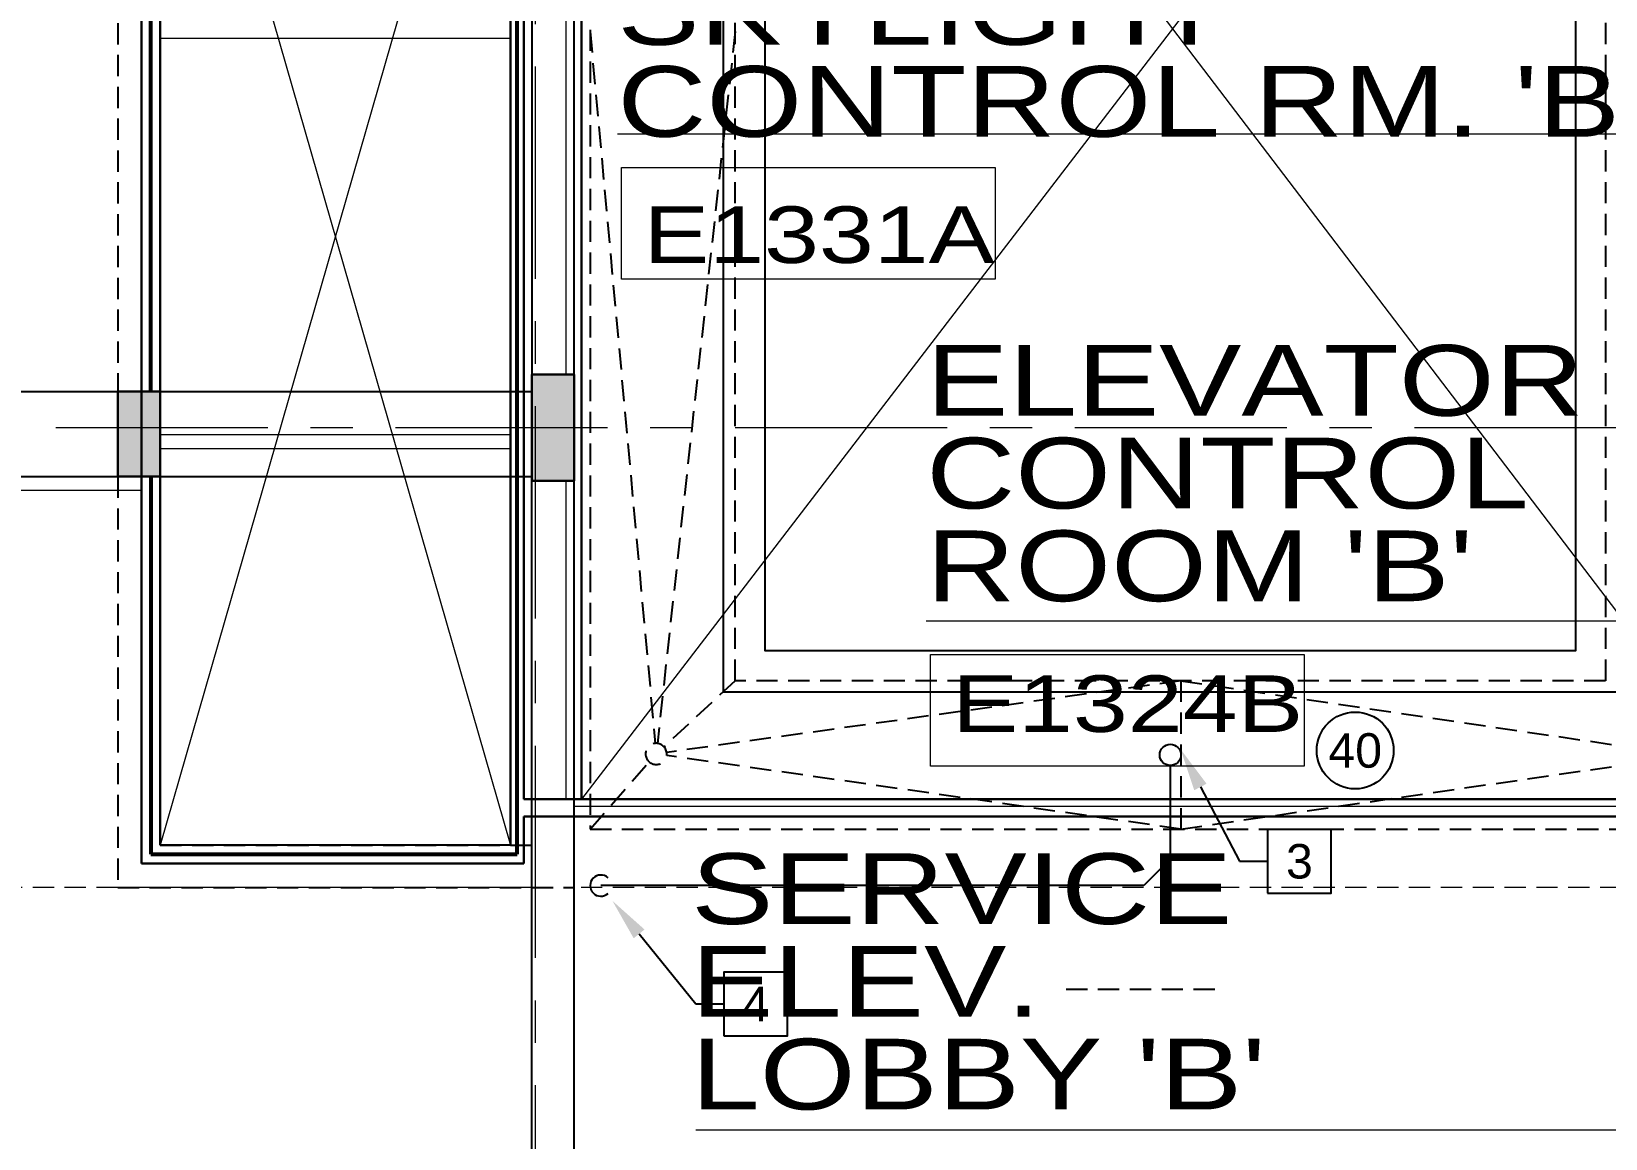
# Model space of a CAD drawing. Header units: inches. Extents: x -26500 to -19489, y -3216 to 2257.
# Drawn here: x -22643.4 to -22198.5, y 466.2 to 779.2 of the extents above; entities that cross this region are included whole.
import ezdxf
from ezdxf import colors
from ezdxf.entities.mleader import LeaderData, LeaderLine
from ezdxf.enums import TextEntityAlignment as Align
from ezdxf.math import Vec2, Vec3

# ---------------------------------------------------------------- set-up
doc = ezdxf.new("R2010")
doc.units = ezdxf.units.IN
doc.header["$LTSCALE"] = 48
doc.header["$MEASUREMENT"] = 0
for name, pattern in [('A113$0$CENTER', [2, 1.25, -0.25, 0.25, -0.25]), ('A113$0$HIDDEN2', [0.1875, 0.125, -0.0625]), ('NB - PH Mezzanine_plan$0$HIDDEN2', [0.1875, 0.125, -0.0625])]:
    doc.linetypes.add(name, pattern=pattern)
for name, color, linetype in [('A113$0$A-ANNO-IDEN', 8, 'Continuous'), ('A113$0$A-ANNO-PATT-13-14', 8, 'Continuous'), ('A113$0$A-COLS-COLS13-14', 8, 'Continuous'), ('A113$0$A-FLOR-HRAL', 8, 'Continuous'), ('A113$0$A-FLOR-OPEN-TO-BELOW', 8, 'Continuous'), ('A113$0$A-FLOR-OPN-TO-BELOW', 8, 'Continuous'), ('A113$0$A-FLOR-OVHD', 8, 'A113$0$HIDDEN2'), ('A113$0$A-FLOR-SLAB', 8, 'Continuous'), ('A113$0$A-GRID-GRDP0-15', 8, 'Continuous'), ('A113$0$A-WALL-FIRE', 8, 'Continuous'), ('A113$0$A-WALL-FULL-INTR', 8, 'Continuous'), ('A113$0$S-BEAM-ELEV', 8, 'Continuous'), ('NB - PH Mezzanine_plan$0$stcbeams', 1, 'NB - PH Mezzanine_plan$0$HIDDEN2'), ('NB - PH Mezzanine_plan$0$STCCOLS1', 1, 'NB - PH Mezzanine_plan$0$HIDDEN2'), ('NB - PH Mezzanine_plan$0$STCCOLS2', 1, 'NB - PH Mezzanine_plan$0$HIDDEN2'), ('NB - PH Mezzanine_plan$0$STREINFB', 1, 'NB - PH Mezzanine_plan$0$HIDDEN2'), ('NB - PH Mezzanine_plan$0$STRFDRAIN', 1, 'NB - PH Mezzanine_plan$0$HIDDEN2'), ('P-Anno', 6, 'Continuous'), ('P-Anno @ 96', 6, 'Continuous'), ('P-Pipe-Ftng @ 96', 134, 'Continuous'), ('P-Strm-Pipe', 13, 'Continuous'), ('XREF', 7, 'Continuous')]:
    doc.layers.add(name, color=color, linetype=linetype)
doc.styles.add('A113$0$Arial', font='arial.ttf', dxfattribs={"height": 0.076839})
doc.styles.add('MAMEP ANNO', font='arial.ttf', dxfattribs={"height": 0.078125})
doc.styles.get("Standard").update_dxf_attribs({"font": 'simplex.shx'})

# ---------------------------------------------------------------- blocks, each defined once
blk = doc.blocks.new('A113')
at = {"layer": 'A113$0$A-ANNO-IDEN', "lineweight": 13, "transparency": 33554687}
for p, q in [((-22477.8, 750.22), (-22184.13, 750.22)), ((-22390.52, 612.53), (-22183.98, 612.53)), ((-22455.62, 468.61), (-22249.09, 468.61))]:
    blk.add_line(p, q, dxfattribs=at)
at = {"layer": 'A113$0$A-ANNO-IDEN', "lineweight": 0, "transparency": 33554687, "flags": 128}
blk.add_lwpolyline([(-22249.09, 468.61), (-22156.19, 468.61), (-22093.45, 579.17)], dxfattribs=at)
at = {"layer": 'A113$0$A-ANNO-IDEN', "lineweight": 13, "transparency": 33554687}
for points in [[(-22476.6, 740.71), (-22370.99, 740.71), (-22370.99, 709.18), (-22476.6, 709.18)], [(-22389.32, 603.01), (-22283.7, 603.01), (-22283.7, 571.48), (-22389.32, 571.48)]]:
    blk.add_3dface(points, dxfattribs=at)
at = {"layer": 'A113$0$A-ANNO-PATT-13-14', "lineweight": 30, "transparency": 33554687, "extrusion": (0, 0, -1)}
blk.add_solid([(22502.02, 682.16, 4909.55), (22490.02, 682.16, 4909.55), (22502.02, 652.16, 4909.55), (22490.02, 652.16, 4909.55)], dxfattribs=at)
at = {"layer": 'A113$0$A-ANNO-PATT-13-14', "lineweight": 30, "transparency": 33554687}
blk.add_solid([(-22619, 677.34, -4909.55), (-22607, 677.34, -4909.55), (-22619, 653.34, -4909.55), (-22607, 653.34, -4909.55)], dxfattribs=at)
at = {"layer": 'A113$0$A-COLS-COLS13-14', "lineweight": 0, "transparency": 33554687}
blk.add_line((-22489.5, 667.15, -4909.55), (-22511.88, 667.15, -4909.55), dxfattribs=at)
at = {"layer": 'A113$0$A-COLS-COLS13-14', "lineweight": 30, "transparency": 33554687}
for points in [[(-22490.02, 682.16, -4909.55), (-22502.02, 682.16, -4909.55), (-22502.02, 652.16, -4909.55), (-22490.02, 652.16, -4909.55)], [(-22619, 677.34, -4909.55), (-22607, 677.34, -4909.55), (-22607, 653.34, -4909.55), (-22619, 653.34, -4909.55)]]:
    blk.add_3dface(points, dxfattribs=at)
at = {"layer": 'A113$0$A-FLOR-HRAL', "lineweight": 13, "transparency": 33554687}
blk.add_line((-22749.75, 649.52, 1992.75), (-22612.27, 649.52, 1992.75), dxfattribs=at)
at = {"layer": 'A113$0$A-FLOR-OPEN-TO-BELOW', "lineweight": 0, "transparency": 33554687}
for p, q in [((-22607.02, 893.41, 1992.75), (-22508, 549.16, 1992.75)), ((-22508.02, 893.41, 1992.75), (-22607.02, 549.15, 1992.75))]:
    blk.add_line(p, q, dxfattribs=at)
at = {"layer": 'A113$0$A-FLOR-OPN-TO-BELOW', "lineweight": 0, "transparency": 33554687}
blk.add_line((-22155.02, 996.21, 1992.75), (-22487.99, 562.12, 1992.75), dxfattribs=at)
at = {"layer": 'A113$0$A-FLOR-OPN-TO-BELOW', "lineweight": 0, "transparency": 33554687, "elevation": 1992.75, "flags": 128}
blk.add_lwpolyline([(-22487.99, 996.21), (-22471.98, 978.39), (-22155.03, 562.12)], dxfattribs=at)
at = {"layer": 'A113$0$A-FLOR-OVHD', "lineweight": 13, "transparency": 33554687}
for p, q in [((-22502.02, 537.16, 1992.75), (-22860.02, 537.16, 1992.75)), ((-22502.02, 355.16, 1992.75), (-22502.02, 537.16, 1992.75)), ((-22490.02, 379.16, 1992.75), (-22490.02, 537.16, 1992.75)), ((-22149.07, 537.16, 1992.75), (-22490.02, 537.16, 1992.75))]:
    blk.add_line(p, q, dxfattribs=at)
at = {"layer": 'A113$0$A-FLOR-SLAB', "lineweight": 0, "transparency": 33554687}
for p, q in [((-22489.99, 998.21, 1992.75), (-22489.99, 560.12, 1992.75)), ((-22489.99, 560.12, 1992.75), (-22153.02, 560.12, 1992.75))]:
    blk.add_line(p, q, dxfattribs=at)
blk.add_3dface([(-22508.02, 1009.16, 1992.75), (-22607.02, 1009.16, 1992.75), (-22607.02, 549.16, 1992.75), (-22508.02, 549.16, 1992.75)], dxfattribs=at)
at = {"layer": 'A113$0$A-GRID-GRDP0-15', "linetype": 'A113$0$CENTER', "lineweight": 0, "transparency": 33554687}
for p, q in [((-22501.02, 2113.24), (-22501.02, -676.9)), ((-23884.56, 667.16), (-20368.73, 667.16))]:
    blk.add_line(p, q, dxfattribs=at)
at = {"layer": 'A113$0$A-WALL-FIRE', "lineweight": 53, "transparency": 33554687}
for p, q in [((-22506.15, 546.55, 1992.75), (-22506.15, 1011.8, 1992.75)), ((-22609.65, 677.34, 1992.75), (-22609.65, 871.52, 1992.75)), ((-22609.65, 653.34, 1992.75), (-22609.65, 546.53, 1992.75)), ((-22609.65, 546.53, 1992.75), (-22506.15, 546.55, 1992.75))]:
    blk.add_line(p, q, dxfattribs=at)
at = {"layer": 'A113$0$A-WALL-FULL-INTR', "lineweight": 30, "transparency": 33554687}
for p, q in [((-22504.27, 1014.44, 1992.75), (-22504.27, 562.12, 1992.75)), ((-22487.99, 1014.44, 1992.75), (-22487.99, 562.12, 1992.75)), ((-22607.04, 893.41, 1992.75), (-22607.04, 549.16, 1992.75)), ((-22508.02, 893.41, 1992.75), (-22508.02, 549.17, 1992.75)), ((-22612.29, 869.52, 1992.75), (-22612.29, 543.91, 1992.75)), ((-22504.27, 562.12, 1992.75), (-22147.82, 562.12, 1992.75)), ((-22504.27, 557.25, 1992.75), (-22504.27, 543.93, 1992.75)), ((-22504.27, 557.25, 1992.75), (-22149.07, 557.25, 1992.75)), ((-22607.04, 549.16, 1992.75), (-22508.02, 549.17, 1992.75)), ((-22612.29, 543.91, 1992.75), (-22504.27, 543.93, 1992.75))]:
    blk.add_line(p, q, dxfattribs=at)
at = {"layer": 'A113$0$A-WALL-FULL-INTR', "lineweight": 0, "transparency": 33554687}
for p, q in [((-22492.24, 682.16, 1992.75), (-22492.24, 888.16, 1992.75)), ((-22492.24, 562.12, 1992.75), (-22492.24, 652.16, 1992.75))]:
    blk.add_line(p, q, dxfattribs=at)
at = {"layer": 'A113$0$S-BEAM-ELEV', "lineweight": 13, "transparency": 33554687}
for p, q in [((-22507.93, 777.16, 1992.75), (-22607.05, 777.16, 1992.75)), ((-22507.93, 665.16, 1992.75), (-22607.05, 665.16, 1992.75)), ((-22507.93, 661.16, 1992.75), (-22607.05, 661.16, 1992.75))]:
    blk.add_line(p, q, dxfattribs=at)
at = {"layer": 'A113$0$A-ANNO-IDEN', "lineweight": 13, "transparency": 33554687, "style": 'A113$0$Arial', "width": 1.246875}
for s, height, p in [('ELEVATOR ', 20, (-22390.52, 670.53)), ('CONTROL', 20, (-22390.52, 644.31)), ("ROOM 'B'", 20, (-22390.52, 618.09)), ('E1324B', 16, (-22383.13, 581.13)), ('SERVICE', 20, (-22456.95, 526.82)), ('ELEV.', 20, (-22456.95, 500.6)), ("LOBBY 'B'", 20, (-22456.95, 474.39))]:
    blk.add_text(s, height=height, dxfattribs=at).set_placement(p)
at = {"layer": 'A113$0$A-ANNO-IDEN', "lineweight": 13, "transparency": 33554687, "attachment_point": 7, "line_spacing_factor": 0.6, "style": 'A113$0$Arial'}
for s, insert, char_height in [('\\H1x;\\W1.24688;SKYLIGHT', (-22477.81, 775.12), 20), ("\\H1x;\\W1.24688;CONTROL RM. 'B'", (-22477.81, 749.12), 20), ('\\H1x;\\W1.24688;E1331A', (-22470.42, 713.49), 16)]:
    blk.add_mtext(s, dxfattribs=dict(at, insert=insert, char_height=char_height))
blk = doc.blocks.new('NB - PH Mezzanine_plan')
at = {"layer": 'NB - PH Mezzanine_plan$0$stcbeams', "linetype": 'Continuous', "transparency": 33554687}
for p, q in [((-22490.02, 682.15, 0), (-22490.02, 1009.17, 0)), ((-22502.02, 888.16, 0), (-22502.02, 682.15)), ((-22502.03, 355.16), (-22502.02, 652.15)), ((-22490.02, 355.16, 0), (-22490.02, 652.15, 0))]:
    blk.add_line(p, q, dxfattribs=at)
at = {"layer": 'NB - PH Mezzanine_plan$0$stcbeams', "transparency": 33554687}
for p, q in [((-22619, 871.52), (-22619, 677.34)), ((-22619, 653.34), (-22619, 537.16)), ((-22619, 537.16), (-22490.02, 537.16))]:
    blk.add_line(p, q, dxfattribs=at)
at = {"layer": 'NB - PH Mezzanine_plan$0$stcbeams', "linetype": 'Continuous', "transparency": 33554687}
for points in [[(-22447.78, 964.85), (-22195.28, 964.85), (-22195.28, 592.35), (-22447.78, 592.35)], [(-22436.03, 953.1), (-22207.03, 953.1), (-22207.03, 604.1), (-22436.03, 604.1)]]:
    blk.add_lwpolyline(points, close=True, dxfattribs=at)
at = {"layer": 'NB - PH Mezzanine_plan$0$stcbeams', "transparency": 33554687, "elevation": 0}
for points in [[(-22607, 871.52), (-22607, 677.34)], [(-22607, 653.34), (-22607, 549.16), (-22502.03, 549.16)]]:
    blk.add_lwpolyline(points, dxfattribs=at)
at = {"layer": 'NB - PH Mezzanine_plan$0$stcbeams', "linetype": 'Continuous', "transparency": 33554687}
for points in [[(-22860.02, 677.34), (-22502.02, 677.34)], [(-22860.02, 653.34), (-22502.02, 653.34)]]:
    blk.add_lwpolyline(points, dxfattribs=at)
at = {"layer": 'NB - PH Mezzanine_plan$0$STCCOLS1', "transparency": 33554687}
blk.add_lwpolyline([(-22502.02, 652.15), (-22490.02, 652.15), (-22490.02, 682.15), (-22502.02, 682.15)], close=True, dxfattribs=at)
at = {"layer": 'NB - PH Mezzanine_plan$0$STCCOLS2', "transparency": 33554687}
blk.add_lwpolyline([(-22607, 677.34), (-22619, 677.34), (-22619, 653.34), (-22607, 653.34)], close=True, dxfattribs=at)
blk.add_lwpolyline([(-22607, 677.34), (-22619, 677.34), (-22619, 653.34), (-22607, 653.34)], close=True, dxfattribs=at)
at = {"layer": 'NB - PH Mezzanine_plan$0$STREINFB', "transparency": 33554687}
blk.add_lwpolyline([(-22350.97, 508.4), (-22306.38, 508.4)], dxfattribs=at)
at = {"layer": 'NB - PH Mezzanine_plan$0$STRFDRAIN', "transparency": 33554687}
for p, q in [((-22485.51, 1004.67, 0), (-22485.51, 553.67, 0)), ((-22485.52, 779.17), (-22467.11, 577.9)), ((-22444.52, 779.17), (-22466.51, 577.9)), ((-22444.52, 595.6), (-22464.64, 576.96)), ((-22318.52, 595.6), (-22463.87, 575.33)), ((-22318.52, 595.6), (-22318.52, 553.67)), ((-22318.52, 595.6), (-22178.3, 574.86)), ((-22318.52, 553.67), (-22463.87, 574.49)), ((-22318.52, 553.67), (-22178.31, 573.99)), ((-22485.52, 553.67, 0), (-22468.82, 572.66, 0)), ((-22485.51, 553.67, 0), (-22151.52, 553.67, 0))]:
    blk.add_line(p, q, dxfattribs=at)
blk.add_lwpolyline([(-22198.53, 595.61), (-22444.52, 595.61), (-22444.52, 961.6), (-22198.53, 961.6)], close=True, dxfattribs=at)
at = {"layer": 'NB - PH Mezzanine_plan$0$STRFDRAIN', "transparency": 33554687, "extrusion": (0, 0, -1)}
blk.add_circle((22466.84, 574.92), 3, dxfattribs=at)
blk = doc.blocks.new('VAL-PLBG-PipeUpTakeoff-Anno')
at = {"color": 0, "linetype": 'ByBlock'}
blk.add_circle((0.0002, 0), 0.0312, dxfattribs=at)
blk = doc.blocks.new('VAL-PLBG-PipeDn-Anno')
at = {"color": 0, "linetype": 'ByBlock'}
blk.add_arc((0, 0), 0.0312, 47.0744, 312.9256, dxfattribs=at)
blk = doc.blocks.new('Key Note')
at = {"color": 0, "linetype": 'Continuous', "transparency": 16777216}
blk.add_lwpolyline([(-0.09375, -0.09375), (0.09375, -0.09375), (0.09375, 0.09375), (-0.09375, 0.09375)], close=True, dxfattribs=at)
at = {"color": 0, "linetype": 'ByBlock', "transparency": 16777216, "style": 'MAMEP ANNO'}
blk.add_attdef('ID', text='', height=0.10156, dxfattribs=at).set_placement((0, 0), align=Align.MIDDLE_CENTER)
blk = doc.blocks.new('*U443')
at = {"color": 0, "linetype": 'Continuous'}
blk.add_circle((0, 0), 0.1132, dxfattribs=at)
at = {"color": 0, "linetype": 'ByBlock', "style": 'MAMEP ANNO'}
blk.add_attdef('ID', text='', height=0.1016, dxfattribs=at).set_placement((0, 0), align=Align.MIDDLE_CENTER)
blk = doc.blocks.new('A$C704B0EE3')
at = {"layer": 'P-Anno @ 96', "xscale": 96, "yscale": 96, "zscale": 96}
blk.add_blockref('*U443', (-22244.44, 575.5), dxfattribs=at).add_auto_attribs({'ID': '40'})

msp = doc.modelspace()

# ---------------------------------------------------------------- linework, layer by layer
at = {"layer": 'P-Strm-Pipe'}
for p, q in [((-22321.56, 571.5), (-22321.56, 545.2)), ((-22321.56, 545.2), (-22329.06, 537.69)), ((-22329.06, 537.69), (-22482.49, 537.69))]:
    msp.add_line(p, q, dxfattribs=at)

# ---------------------------------------------------------------- block references
at = {"layer": 'P-Anno', "transparency": 33554457}
msp.add_blockref('A$C704B0EE3', (-24.83, 0.4), dxfattribs=at)
at = {"layer": 'P-Pipe-Ftng @ 96', "xscale": 96, "yscale": 96, "zscale": 96, "rotation": 180}
msp.add_blockref('VAL-PLBG-PipeUpTakeoff-Anno', (-22321.5, 574.64), dxfattribs=at)
at = {"layer": 'P-Pipe-Ftng @ 96', "xscale": 96, "yscale": 96, "zscale": 96}
msp.add_blockref('VAL-PLBG-PipeDn-Anno', (-22482.49, 537.69), dxfattribs=at)
at = {"layer": 'XREF'}
for name in ['A113', 'NB - PH Mezzanine_plan']:
    msp.add_blockref(name, (0, 0), dxfattribs=at)

# ---------------------------------------------------------------- leaders
at = {"layer": 'P-Anno'}
ml = msp.add_multileader_block('Standard', dxfattribs=at)
ml.set_content('Key Note', color=256, scale=96)
ml.set_attribute('ID', '3', width=0)
ml.set_leader_properties(color=256, linetype='Continuous')
ml.build(insert=Vec2(0, 0))
ml.multileader.update_dxf_attribs({"has_dogleg": 0, "text_left_attachment_type": 2, "text_right_attachment_type": 2, "dogleg_length": 3.84, "arrow_head_size": 12, "scale": 96})
ctx = ml.context
ctx.base_point, ctx.scale, ctx.char_height, ctx.arrow_head_size, ctx.landing_gap_size, ctx.plane_origin = Vec3(-22294.04, 544.57), 96, 737.28, 12, 384, Vec3(-22317.21, 582.58)
ctx.left_attachment, ctx.right_attachment = 2, 2
notes = []
notes.append((ctx, [(0, (1, 1, 0), (-22663.04, 544.57), (1, 0), 369, [(0, [(-22318.6, 576.2), (-22302.02, 544.57)], 0, [])])]))
ctx.block.insert = Vec3(-22285.04, 544.57)
ml = msp.add_multileader_block('Standard', dxfattribs=at)
ml.set_content('Key Note', color=256, scale=96)
ml.set_attribute('ID', '4', width=0)
ml.set_leader_properties(color=256, linetype='Continuous')
ml.build(insert=Vec2(0, 0))
ml.multileader.update_dxf_attribs({"has_dogleg": 0, "text_left_attachment_type": 2, "text_right_attachment_type": 2, "dogleg_length": 3.84, "arrow_head_size": 12, "scale": 96})
ctx = ml.context
ctx.base_point, ctx.scale, ctx.char_height, ctx.arrow_head_size, ctx.landing_gap_size, ctx.plane_origin = Vec3(-22447.68, 504.22), 96, 737.28, 12, 384, Vec3(-22467.61, 472.64)
ctx.left_attachment, ctx.right_attachment = 2, 2
notes.append((ctx, [(0, (1, 1, 0), (-22816.68, 504.22), (1, 0), 369, [(0, [(-22479.2, 533.37), (-22455.66, 504.22)], 0, [])])]))
ctx.block.insert = Vec3(-22438.68, 504.22)
for ctx, leaders in notes:
    for number, flags, end, landing, length, lines in leaders:
        leader = LeaderData()
        leader.index, (leader.has_last_leader_line, leader.has_dogleg_vector, leader.attachment_direction) = number, flags
        leader.last_leader_point, leader.dogleg_vector, leader.dogleg_length = Vec3(end), Vec3(landing), length
        for number, points, colour, breaks in lines:
            line = LeaderLine()
            line.index, line.vertices, line.color, line.breaks = number, Vec3.list(points), colors.encode_raw_color(colour), breaks
            leader.lines.append(line)
        ctx.leaders.append(leader)

doc.saveas('drawing.dxf')
